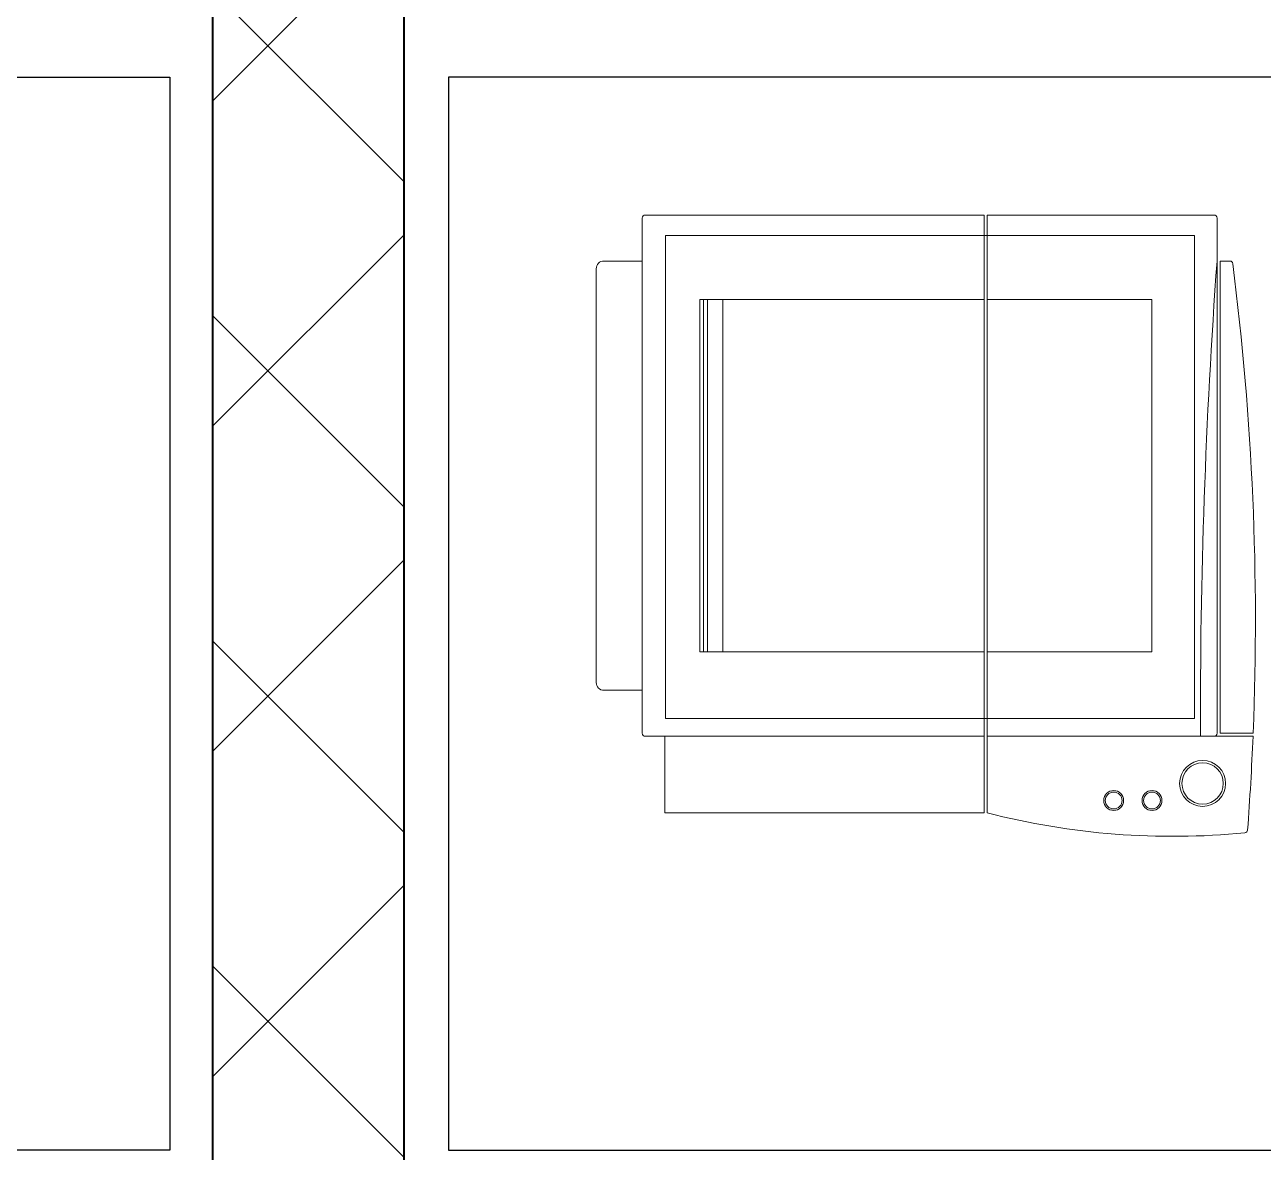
# Model space of a CAD drawing. Header units: millimetres. Extents: x -32954 to 151739, y -65671 to 56243.
# Drawn here: x -6522 to -5714, y -22575 to -21840 of the extents above; entities that cross this region are included whole.
import ezdxf

# ---------------------------------------------------------------- set-up
doc = ezdxf.new("R2010")
doc.units = ezdxf.units.MM
for name, color, linetype, lineweight in [('M-EQPM', 7, 'Continuous', 9), ('Стены разрез', 7, 'Continuous', 40), ('ТХ_оборудование', 6, 'Continuous', 30)]:
    doc.layers.add(name, color=color, linetype=linetype, lineweight=lineweight)

# ---------------------------------------------------------------- blocks, each defined once
blk = doc.blocks.new('11-14_МФУ_ принтер - ГКБ_МФУ _1-10171871-О_ТХ_01')
at = {"layer": 'M-EQPM'}
for p, q in [((-140, 212.5), (-140, 187.5)), ((-140, 187.5), (-140, 212.5)), ((135, 217.5), (-135, 217.5)), ((-135, 217.5), (135, 217.5)), ((140, 187.5), (140, 212.5)), ((140, 212.5), (140, 187.5)), ((168, 187.5), (-168, 187.5)), ((-168, 187.5), (168, 187.5)), ((-140, 187.5), (140, 187.5)), ((140, 187.5), (-140, 187.5)), ((-170, 185.5), (-170, -35.5)), ((-170, -35.5), (-170, 185.5)), ((170, -35.5), (170, 185.5)), ((170, 185.5), (170, -35.5)), ((158.43, 172.22), (-156.57, 172.22)), ((-156.57, 172.22), (-156.57, -172.78)), ((-156.57, -172.78), (-156.57, 172.22)), ((-156.57, 172.22), (158.43, 172.22)), ((158.43, -172.78), (158.43, 172.22)), ((158.43, 172.22), (158.43, -172.78)), ((220, 172.8), (170, 172.8)), ((170, 172.8), (170, -35.5)), ((170, -35.5), (170, 172.8)), ((170, 172.8), (220, 172.8)), ((220, -35.5), (220, 172.8)), ((220, 172.8), (220, -35.5)), ((-115, 145), (-115, 150)), ((-115, 150), (-115, 147.5)), ((-115, 147.5), (-115, 150)), ((-115, 150), (-115, 145)), ((115, 150), (-115, 150)), ((115, 150), (-115, 150)), ((115, 150), (-115, 150)), ((115, 150), (-115, 150)), ((115, 147.5), (-115, 147.5)), ((115, 147.5), (-115, 147.5)), ((115, 145), (115, 150)), ((115, 150), (115, 147.5)), ((115, 147.5), (115, 150)), ((115, 150), (115, 145)), ((-115, -35.5), (-115, 145)), ((-115, 145), (115, 145)), ((-115, 135), (-115, 145)), ((115, 145), (-115, 145)), ((115, 145), (-115, 145)), ((115, 145), (-115, 145)), ((115, 145), (115, -35.5)), ((115, 145), (115, 135)), ((-115, -35.5), (-115, 135)), ((115, 135), (-115, 135)), ((115, 135), (115, -35.5)), ((-170, -35.5), (-115, -35.5)), ((170, -35.5), (-170, -35.5)), ((-115, -37.5), (-170, -37.5)), ((-170, -37.5), (-170, -185.5)), ((-170, -185.5), (-170, -37.5)), ((-170, -37.5), (170, -37.5)), ((115, -35.5), (-115, -35.5)), ((-115, -145), (-115, -37.5)), ((-115, -37.5), (115, -37.5)), ((-115, -145), (-115, -37.5)), ((115, -35.5), (170, -35.5)), ((170, -37.5), (115, -37.5)), ((115, -37.5), (115, -145)), ((115, -37.5), (115, -145)), ((170, -35.5), (220, -35.5)), ((220, -35.5), (170, -35.5)), ((220, -37.5), (170, -37.5)), ((170, -37.5), (170, -210.96)), ((170, -37.5), (220, -37.5)), ((170, -210.96), (170, -37.5)), ((170, -185.5), (170, -37.5)), ((170, -37.5), (170, -176.67)), ((115, -145), (-115, -145)), ((-156.57, -172.78), (158.43, -172.78)), ((158.43, -172.78), (-156.57, -172.78)), ((170, -185.5), (170, -176.67)), ((-168, -187.5), (168, -187.5)), ((-145, -187.5), (-168, -187.5)), ((-140, -187.5), (-145, -187.5)), ((-140, -187.5), (168, -187.5)), ((168, -189.5), (-140, -189.5)), ((-140, -189.5), (-140, -195.98)), ((-140, -195.98), (-140, -189.5)), ((-140, -189.5), (168, -189.5)), ((168, -189.5), (-140, -189.5)), ((-140, -189.5), (-140, -195.98)), ((-140, -195.98), (-140, -189.5)), ((-140, -189.5), (168, -189.5)), ((168, -189.5), (-140, -189.5)), ((-140, -189.5), (-140, -195.98)), ((-140, -195.98), (-140, -189.5)), ((-140, -189.5), (168, -189.5)), ((168, -211.04), (168, -189.5)), ((168, -189.5), (168, -211.04)), ((168, -211.04), (168, -189.5)), ((168, -189.5), (168, -211.04)), ((168, -211.04), (168, -189.5)), ((168, -189.5), (168, -211.04))]:
    blk.add_line(p, q, dxfattribs=at)
for centre, radius, start, end in [((-135, 212.5), 5, 90, 180), ((-135, 212.5), 5, 90, 180), ((135, 212.5), 5, 0, 90), ((135, 212.5), 5, 0, 90), ((-168, 185.5), 2, 90, 180), ((-168, 185.5), 2, 90, 180), ((168, 185.5), 2, 0, 90), ((168, 185.5), 2, 0, 90), ((-253.01, -158.64), 488.27, 354.48011, 14.36548), ((-253.01, -158.64), 488.27, 354.48011, 14.36548), ((211.89, -120.06), 6.5, 0, 180), ((211.89, -120.06), 6.5, 0, 180), ((211.89, -120.06), 6.5, 180, 360), ((211.89, -120.06), 6.5, 180, 360), ((211.89, -120.06), 5.5, 0, 180), ((211.89, -120.06), 5.5, 0, 180), ((211.89, -120.06), 5.5, 180, 360), ((211.89, -120.06), 5.5, 180, 0), ((211.89, -145.06), 6.5, 0, 180), ((211.89, -145.06), 6.5, 0, 180), ((211.89, -145.06), 6.5, 180, 360), ((211.89, -145.06), 6.5, 180, 360), ((211.89, -145.06), 5.5, 0, 180), ((211.89, -145.06), 5.5, 0, 180), ((211.89, -145.06), 5.5, 180, 360), ((211.89, -145.06), 5.5, 180, 0), ((200.75, -178.08), 15, 0, 180), ((200.75, -178.08), 15, 360, 180), ((200.75, -178.08), 13.5, 0, 180), ((200.75, -178.08), 13.5, 0, 180), ((157.16, -4253.11), 4076.46, 89.81958, 94.18042), ((157.16, -4253.11), 4076.46, 89.81958, 94.18042), ((-168, -185.5), 2, 180, 270), ((-168, -185.5), 2, 180, 270), ((168, -185.5), 2, 270, 0), ((168, -185.5), 2, 270, 0), ((200.75, -178.08), 15, 180, 360), ((200.75, -178.08), 15, 180, 360), ((200.75, -178.08), 13.5, 180, 360), ((200.75, -178.08), 13.5, 180, 0), ((-138.25, -195.98), 1.75, 180, 270), ((-138.25, -195.98), 1.75, 180, 270), ((-138.25, -195.98), 1.75, 180, 270), ((-138.25, -195.98), 1.75, 180, 270), ((-138.25, -195.98), 1.75, 180, 270), ((-138.25, -195.98), 1.75, 180, 270), ((94.37, 1624.07), 1836.58, 262.72342, 272.29775), ((94.37, 1624.07), 1836.58, 262.72342, 272.29775), ((94.37, 1624.07), 1836.58, 262.72342, 272.29775), ((94.37, 1624.07), 1836.58, 262.72342, 272.29775), ((94.37, 1624.07), 1836.58, 262.72342, 272.29775), ((94.37, 1624.07), 1836.58, 262.72342, 272.29775), ((94.37, 1624.07), 1836.58, 272.3602, 274.27152), ((94.37, 1624.07), 1836.58, 272.3602, 274.27152), ((231.01, -205.42), 2, 274.27152, 354.48011), ((231.01, -205.42), 2, 274.27152, 354.48011)]:
    blk.add_arc(centre, radius, start, end, dxfattribs=at)

msp = doc.modelspace()

# ---------------------------------------------------------------- hatches: boundary and pattern name
at = {"layer": 'Стены разрез', "lineweight": 9}
h = msp.add_hatch(dxfattribs=at)
h.set_pattern_fill('FP_1', color=256, style=0, pattern_type=2)
h.set_pattern_definition([(45, (-4e-12, -22914.43), (-106.066, 106.066), []), (135, (-4e-12, -22914.43), (-106.066, -106.066), [])])
h.paths.add_polyline_path([(-6275, -26284.43), (-6275, -20864.43), (-6400, -20864.43), (-6400, -26284.43)])

# ---------------------------------------------------------------- linework, layer by layer
at = {"layer": 'Стены разрез'}
for p, q in [((-6400, -20884.43), (-6400, -26284.43)), ((-6275, -26284.43), (-6275, -20884.43))]:
    msp.add_line(p, q, dxfattribs=at)
at = {"layer": 'ТХ_оборудование', "color": 1}
for points in [[(-7927.83, -21874.12), (-6427.83, -21874.12), (-6427.83, -22574.12), (-7927.83, -22574.12)], [(-4745.97, -21874.12), (-6245.97, -21874.12), (-6245.97, -22574.12), (-4745.97, -22574.12)]]:
    msp.add_lwpolyline(points, close=True, dxfattribs=at)

# ---------------------------------------------------------------- block references
at = {"layer": 'M-EQPM', "xscale": -1, "rotation": 90.00000000000263}
msp.add_blockref('11-14_МФУ_ принтер - ГКБ_МФУ _1-10171871-О_ТХ_01', (-5932.11, -22134.12), dxfattribs=at)

doc.saveas('drawing.dxf')
